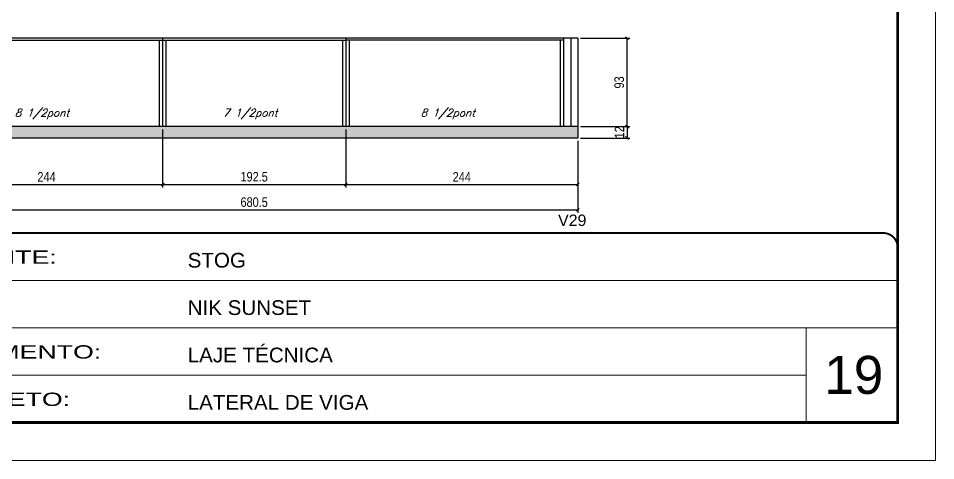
# Model space of a CAD drawing. Extents: x -10448 to -1189, y -11772 to 17235.
# Drawn here: x -6744 to -5780, y 11200 to 11665 of the extents above; entities that cross this region are included whole.
import ezdxf

# ---------------------------------------------------------------- set-up
doc = ezdxf.new("R2010")
doc.units = 0
doc.linetypes.add('CONTINUO', pattern=[0])
doc.linetypes.add('DASHED', pattern=[0.75, 0.5, -0.25])
for name, color, linetype in [('5', 5, 'Continuous'), ('COTA', 241, 'Continuous'), ('Painéis', 200, 'Continuous'), ('SARR_2.2x7', 40, 'Continuous'), ('SARR_3.5x7', 81, 'Continuous'), ('texto', 7, 'Continuous')]:
    doc.layers.add(name, color=color, linetype=linetype)
for name, color, linetype, lineweight in [('CARIMBO', 255, 'Continuous', 9), ('Folhas', 255, 'Continuous', 9), ('SARRAFO DE PRESSAO', 251, 'DASHED', 9)]:
    doc.layers.add(name, color=color, linetype=linetype, lineweight=lineweight)
doc.styles.add('ARIAL', font='arial.ttf')
doc.styles.add('COTA TECNICA', font='techl___.ttf', dxfattribs={"height": 10})
doc.styles.add('Romans', font='romans.shx')
doc.styles.get("Standard").update_dxf_attribs({"font": 'arial.ttf'})
doc.styles.add('Tecnologia', font='')
doc.styles.get('Tecnologia').set_extended_font_data('Forgotten Futurist')
doc.dimstyles.new('PAINEL', dxfattribs={"dimtxt": 10, "dimasz": 3, "dimexe": 3, "dimexo": 3, "dimgap": 3, "dimtad": 1, "dimdec": 1, "dimzin": 12, "dimdsep": 46, "dimtxsty": 'COTA TECNICA', "dimblk1": 'OBLIQUE', "dimblk2": 'OBLIQUE', "dimsah": 1, "dimcen": 0.9, "dimclrd": 4, "dimclre": 4, "dimclrt": 240, "dimadec": 1, "dimazin": 3, "dimtfac": 1, "dimtdec": 1, "dimtmove": 0, "dimatfit": 3, "dimfxl": 1, "dimtolj": 1, "dimtzin": 12, "dimarcsym": 0})

# ---------------------------------------------------------------- blocks, each defined once
blk = doc.blocks.new('9999999999')
at = {"color": 30, "linetype": 'CONTINUO'}
for p, q in [((98564.56, 34379.64), (99583.98, 34379.64)), ((98564.56, 34329.83), (99487.98, 34329.83)), ((99583.98, 34329.83), (99487.98, 34329.83)), ((99487.98, 34329.83), (99487.98, 34230.21)), ((98564.56, 34280.02), (99487.98, 34280.02))]:
    blk.add_line(p, q, dxfattribs=at)
at = {"color": 30, "linetype": 'CONTINUO', "const_width": 2}
blk.add_lwpolyline([(99583.98, 34230.21), (99583.98, 34414.45, 0.414214), (99568.98, 34429.45), (98228.98, 34429.45, 0.414214), (98213.98, 34414.45), (98213.98, 34245.21, 0.414214), (98228.98, 34230.21), (99583.98, 34230.21)], format="xyb", dxfattribs=at)
at = {"layer": 'Folhas'}
blk.add_lwpolyline([(98138.98, 34190.21), (99623.98, 34190.21), (99623.98, 35240.21), (98138.98, 35240.21)], close=True, dxfattribs=at)
at = {"layer": 'Folhas', "color": 30, "const_width": 3}
blk.add_lwpolyline([(98213.98, 34230.21), (99583.98, 34230.21), (99583.98, 35200.21), (98213.98, 35200.21)], close=True, dxfattribs=at)
at = {"color": 7, "linetype": 'Continuous', "ltscale": 5, "style": 'ARIAL'}
for s, height, p in [('STOG', 15.483, (98837.68, 34393.13)), ('NIK SUNSET', 15.483, (98837.68, 34343.32)), ('LAJE TÉCNICA', 15.4829, (98837.68, 34293.51)), ('LATERAL DE VIGA', 15.4829, (98837.68, 34243.7))]:
    blk.add_text(s, height=height, dxfattribs=at).set_placement(p)
at = {"layer": 'Folhas', "color": 7, "style": 'Tecnologia', "width": 1.5}
for s, p in [('CLIENTE:', (98573.65, 34397.17)), ('PAVIMENTO:', (98573.65, 34297.5)), ('PROJETO:', (98573.65, 34247.69))]:
    blk.add_text(s, height=14, dxfattribs=at).set_placement(p)
blk = doc.blocks.new('_Oblique')
at = {"color": 0, "linetype": 'ByBlock', "lineweight": -2}
blk.add_line((-0.5, -0.5), (0.5, 0.5), dxfattribs=at)
blk = doc.blocks.new('*D532')
at = {"layer": 'COTA', "color": 4, "lineweight": -2, "transparency": 16777216}
for p, q in [((-6836.46, 11535.97), (-6836.46, 11460.49)), ((-6155.96, 11535.97), (-6155.96, 11460.49)), ((-6836.46, 11463.49), (-6155.96, 11463.49))]:
    blk.add_line(p, q, dxfattribs=at)
at = {"layer": 'Defpoints', "color": 0, "transparency": 16777216}
for p in [(-6836.46, 11538.97), (-6155.96, 11538.97), (-6155.96, 11463.49)]:
    blk.add_point(p, dxfattribs=at)
at = {"layer": 'COTA', "color": 4, "lineweight": -2, "transparency": 16777216, "xscale": 3, "yscale": 3, "zscale": 3, "rotation": 180}
blk.add_blockref('_Oblique', (-6836.46, 11463.49), dxfattribs=at)
at = {"layer": 'COTA', "color": 4, "lineweight": -2, "transparency": 16777216, "xscale": 3, "yscale": 3, "zscale": 3}
blk.add_blockref('_Oblique', (-6155.96, 11463.49), dxfattribs=at)
at = {"layer": 'COTA', "color": 240, "transparency": 16777216, "insert": (-6496.21, 11471.62), "char_height": 10, "attachment_point": 5, "style": 'COTA TECNICA'}
blk.add_mtext('\\A1;680.5', dxfattribs=at)
blk = doc.blocks.new('*D552')
at = {"layer": 'COTA', "color": 4, "lineweight": -2, "transparency": 16777216}
for p, q in [((-6152.96, 11643.97), (-6101.16, 11643.97)), ((-6104.16, 11550.97), (-6104.16, 11643.97)), ((-6152.96, 11550.97), (-6101.16, 11550.97))]:
    blk.add_line(p, q, dxfattribs=at)
at = {"layer": 'Defpoints', "color": 0, "transparency": 16777216}
for p in [(-6155.96, 11643.97), (-6104.16, 11643.97), (-6155.96, 11550.97)]:
    blk.add_point(p, dxfattribs=at)
at = {"layer": 'COTA', "color": 4, "lineweight": -2, "transparency": 16777216, "xscale": 3, "yscale": 3, "zscale": 3}
for p, rotation in [((-6104.16, 11643.97), 90), ((-6104.16, 11550.97), 270)]:
    blk.add_blockref('_Oblique', p, dxfattribs=dict(at, rotation=rotation))
at = {"layer": 'COTA', "color": 240, "transparency": 16777216, "insert": (-6112.41, 11597.47), "char_height": 10, "attachment_point": 5, "rotation": 90, "style": 'COTA TECNICA'}
blk.add_mtext('\\A1;93', dxfattribs=at)
blk = doc.blocks.new('*D553')
at = {"layer": 'COTA', "color": 4, "lineweight": -2, "transparency": 16777216}
for p, q in [((-6152.96, 11550.97), (-6101.16, 11550.97)), ((-6104.16, 11550.97), (-6104.16, 11538.97)), ((-6152.96, 11538.97), (-6101.16, 11538.97))]:
    blk.add_line(p, q, dxfattribs=at)
at = {"layer": 'Defpoints', "color": 0, "transparency": 16777216}
for p in [(-6155.96, 11550.97), (-6155.96, 11538.97), (-6104.16, 11538.97)]:
    blk.add_point(p, dxfattribs=at)
at = {"layer": 'COTA', "color": 4, "lineweight": -2, "transparency": 16777216, "xscale": 3, "yscale": 3, "zscale": 3}
for p, rotation in [((-6104.16, 11550.97), 90), ((-6104.16, 11538.97), 270)]:
    blk.add_blockref('_Oblique', p, dxfattribs=dict(at, rotation=rotation))
at = {"layer": 'COTA', "color": 240, "transparency": 16777216, "insert": (-6112.21, 11544.97), "char_height": 10, "attachment_point": 5, "rotation": 90, "style": 'COTA TECNICA'}
blk.add_mtext('\\A1;12', dxfattribs=at)
blk = doc.blocks.new('*D554')
at = {"layer": 'COTA', "color": 4, "lineweight": -2, "transparency": 16777216}
for p, q in [((-6592.46, 11547.97), (-6592.46, 11487.12)), ((-6836.46, 11535.97), (-6836.46, 11487.12)), ((-6836.46, 11490.12), (-6592.46, 11490.12))]:
    blk.add_line(p, q, dxfattribs=at)
at = {"layer": 'Defpoints', "color": 0, "transparency": 16777216}
for p in [(-6592.46, 11550.97), (-6836.46, 11538.97), (-6592.46, 11490.12)]:
    blk.add_point(p, dxfattribs=at)
at = {"layer": 'COTA', "color": 4, "lineweight": -2, "transparency": 16777216, "xscale": 3, "yscale": 3, "zscale": 3, "rotation": 180}
blk.add_blockref('_Oblique', (-6836.46, 11490.12), dxfattribs=at)
at = {"layer": 'COTA', "color": 4, "lineweight": -2, "transparency": 16777216, "xscale": 3, "yscale": 3, "zscale": 3}
blk.add_blockref('_Oblique', (-6592.46, 11490.12), dxfattribs=at)
at = {"layer": 'COTA', "color": 240, "transparency": 16777216, "insert": (-6714.46, 11498.2), "char_height": 10, "attachment_point": 5, "style": 'COTA TECNICA'}
blk.add_mtext('\\A1;244', dxfattribs=at)
blk = doc.blocks.new('*D533')
at = {"layer": 'COTA', "color": 4, "lineweight": -2, "transparency": 16777216}
for p, q in [((-6592.46, 11547.97), (-6592.46, 11487.12)), ((-6399.96, 11547.97), (-6399.96, 11487.12)), ((-6592.46, 11490.12), (-6399.96, 11490.12))]:
    blk.add_line(p, q, dxfattribs=at)
at = {"layer": 'Defpoints', "color": 0, "transparency": 16777216}
for p in [(-6592.46, 11550.97), (-6399.96, 11550.97), (-6399.96, 11490.12)]:
    blk.add_point(p, dxfattribs=at)
at = {"layer": 'COTA', "color": 4, "lineweight": -2, "transparency": 16777216, "xscale": 3, "yscale": 3, "zscale": 3, "rotation": 180}
blk.add_blockref('_Oblique', (-6592.46, 11490.12), dxfattribs=at)
at = {"layer": 'COTA', "color": 4, "lineweight": -2, "transparency": 16777216, "xscale": 3, "yscale": 3, "zscale": 3}
blk.add_blockref('_Oblique', (-6399.96, 11490.12), dxfattribs=at)
at = {"layer": 'COTA', "color": 240, "transparency": 16777216, "insert": (-6496.21, 11498.26), "char_height": 10, "attachment_point": 5, "style": 'COTA TECNICA'}
blk.add_mtext('\\A1;192.5', dxfattribs=at)
blk = doc.blocks.new('*D534')
at = {"layer": 'COTA', "color": 4, "lineweight": -2, "transparency": 16777216}
for p, q in [((-6399.96, 11547.97), (-6399.96, 11487.12)), ((-6155.96, 11535.97), (-6155.96, 11487.12)), ((-6399.96, 11490.12), (-6155.96, 11490.12))]:
    blk.add_line(p, q, dxfattribs=at)
at = {"layer": 'Defpoints', "color": 0, "transparency": 16777216}
for p in [(-6399.96, 11550.97), (-6155.96, 11538.97), (-6155.96, 11490.12)]:
    blk.add_point(p, dxfattribs=at)
at = {"layer": 'COTA', "color": 4, "lineweight": -2, "transparency": 16777216, "xscale": 3, "yscale": 3, "zscale": 3, "rotation": 180}
blk.add_blockref('_Oblique', (-6399.96, 11490.12), dxfattribs=at)
at = {"layer": 'COTA', "color": 4, "lineweight": -2, "transparency": 16777216, "xscale": 3, "yscale": 3, "zscale": 3}
blk.add_blockref('_Oblique', (-6155.96, 11490.12), dxfattribs=at)
at = {"layer": 'COTA', "color": 240, "transparency": 16777216, "insert": (-6277.96, 11498.2), "char_height": 10, "attachment_point": 5, "style": 'COTA TECNICA'}
blk.add_mtext('\\A1;244', dxfattribs=at)

msp = doc.modelspace()

# ---------------------------------------------------------------- hatches: boundary and pattern name
at = {"layer": 'COTA', "linetype": 'ByBlock'}
h = msp.add_hatch(dxfattribs=at)
h.set_pattern_fill('AR-CONC', color=256, scale=0.03)
h.set_pattern_definition([(50, (201.0885, -2802.6494), (5.4655401, -0.4781726), [0.5715, -6.2865]), (355, (201.0885, -2802.6494), (-1.0573026, 5.7317054), [0.4572, -5.0292175]), (100.451445, (201.544, -2802.689), (4.4082374, 5.2535326), [0.4857003, -5.3427073]), (46.1842, (201.0885, -2801.1254), (8.1323712, -1.2612698), [0.85725, -9.42975]), (96.63556, (201.766, -2801.2305), (7.122124, 7.4227837), [0.7285507, -8.0140682]), (351.18415, (201.0885, -2801.125), (7.122124, 7.4227837), [0.685799, -7.543792]), (21, (201.8505, -2801.5064), (4.5484317, -3.067956), [0.5715, -6.2865]), (326, (201.8505, -2801.5064), (1.8540609, 5.525639), [0.4572, -5.0292]), (71.451445, (202.2295, -2801.762), (6.4024926, 2.457683), [0.4857003, -5.3426981]), (37.5, (201.0885, -2802.6494), (0.0926581, 2.53665117), [0, -4.96824, 0, -5.1054, 0, -5.04825]), (7.5, (201.0885, -2802.6494), (2.00458988, 3.00541724), [0, -2.91084, 0, -4.85394, 0, -1.92405]), (327.5, (199.3892, -2802.6494), (4.06771786, -0.17186232), [0, -1.905, 0, -5.9436, 0, -7.8867]), (317.5, (198.6272, -2802.6494), (4.44387544, 0.7627947), [0, -2.4765, 0, -3.94716, 0, -5.6007])])
h.paths.add_polyline_path([(-6155.96, 11538.97), (-6155.96, 11550.97), (-6836.46, 11550.97), (-6836.46, 11538.97)])

# ---------------------------------------------------------------- linework, layer by layer
for p, q in [((-6155.96, 11550.97), (-6155.96, 11538.97)), ((-6155.96, 11538.97), (-6836.46, 11538.97))]:
    msp.add_line(p, q, dxfattribs=at)
at = {"layer": 'Painéis'}
for p, q in [((-6155.96, 11643.97), (-6836.46, 11643.97)), ((-6592.46, 11643.97), (-6592.46, 11550.97)), ((-6399.96, 11643.97), (-6399.96, 11550.97)), ((-6155.96, 11643.97), (-6155.96, 11550.97)), ((-6155.96, 11550.97), (-6836.46, 11550.97))]:
    msp.add_line(p, q, dxfattribs=at)
at = {"layer": 'SARR_2.2x7', "linetype": 'Continuous'}
for p, q in [((-6821.46, 11641.77), (-6592.46, 11641.77)), ((-6592.46, 11641.77), (-6399.96, 11641.77)), ((-6170.96, 11641.77), (-6399.96, 11641.77)), ((-6162.96, 11550.97), (-6162.96, 11643.97))]:
    msp.add_line(p, q, dxfattribs=at)
at = {"layer": 'SARR_3.5x7'}
for p, q in [((-6595.96, 11641.77), (-6595.96, 11550.97)), ((-6588.96, 11641.77), (-6588.96, 11550.97)), ((-6403.46, 11641.77), (-6403.46, 11550.97)), ((-6396.46, 11641.77), (-6396.46, 11550.97)), ((-6174.46, 11641.77), (-6174.46, 11550.97)), ((-6170.96, 11643.97), (-6170.96, 11550.97))]:
    msp.add_line(p, q, dxfattribs=at)

# ---------------------------------------------------------------- block references
at = {"layer": 'SARRAFO DE PRESSAO', "color": 6, "linetype": 'ByBlock'}
msp.add_blockref('9999999999', (-105403.76, -22990.28), dxfattribs=at)

# ---------------------------------------------------------------- texts
at = {"layer": '5', "linetype": 'Continuous'}
msp.add_text('V29', height=12, rotation=359.99996, dxfattribs=at).set_placement((-6176.72, 11446.55))
at = {"layer": 'CARIMBO', "style": 'ARIAL'}
msp.add_text('19', height=40, dxfattribs=at).set_placement((-5896.92, 11270.07))
at = {"layer": 'texto', "color": 2, "char_height": 8, "attachment_point": 5, "style": 'Romans'}
for s, insert in [('{\\Q19;\\C256;8 1/2pont}', (-6719.22, 11564.23)), ('{\\Q19;\\C256;7 1/2pont}', (-6500.27, 11564.23)), ('{\\Q19;\\C256;8 1/2pont}', (-6292.64, 11564.23))]:
    msp.add_mtext(s, dxfattribs=dict(at, insert=insert))

# ---------------------------------------------------------------- dimensions: what is measured, and where the dimension line sits
at = {"layer": 'COTA'}
dim = msp.add_linear_dim(base=(-6104.16, 11643.97), p1=(-6155.96, 11550.97), p2=(-6155.96, 11643.97), angle=90, dimstyle='PAINEL', dxfattribs=at)
dim.commit()
dim.dimension.update_dxf_attribs({"geometry": '*D552', "text_midpoint": (-6112.41, 11597.47)})
dim = msp.add_linear_dim(base=(-6104.16, 11538.97), p1=(-6155.96, 11550.97), p2=(-6155.96, 11538.97), angle=90, dimstyle='PAINEL', dxfattribs=at)
dim.commit()
dim.dimension.update_dxf_attribs({"geometry": '*D553', "text_midpoint": (-6104.16, 11544.97), "dimtype": 160})
for base, p2, picture, middle in [((-6592.46, 11490.12), (-6592.46, 11550.97), '*D554', (-6714.46, 11498.2)), ((-6155.96, 11463.49), (-6155.96, 11538.97), '*D532', (-6496.21, 11471.62))]:
    dim = msp.add_linear_dim(base=base, p1=(-6836.46, 11538.97), p2=p2, dimstyle='PAINEL', dxfattribs=at)
    dim.commit()
    dim.dimension.update_dxf_attribs({"geometry": picture, "text_midpoint": middle})
for base, p1, p2, picture, middle in [((-6399.96, 11490.12), (-6592.46, 11550.97), (-6399.96, 11550.97), '*D533', (-6496.21, 11498.26)), ((-6155.96, 11490.12), (-6399.96, 11550.97), (-6155.96, 11538.97), '*D534', (-6277.96, 11498.2))]:
    dim = msp.add_linear_dim(base=base, p1=p1, p2=p2, dimstyle='PAINEL', override={"dimtmove": 1}, dxfattribs=at)
    dim.commit()
    dim.dimension.update_dxf_attribs({"geometry": picture, "text_midpoint": middle})

doc.saveas('drawing.dxf')
